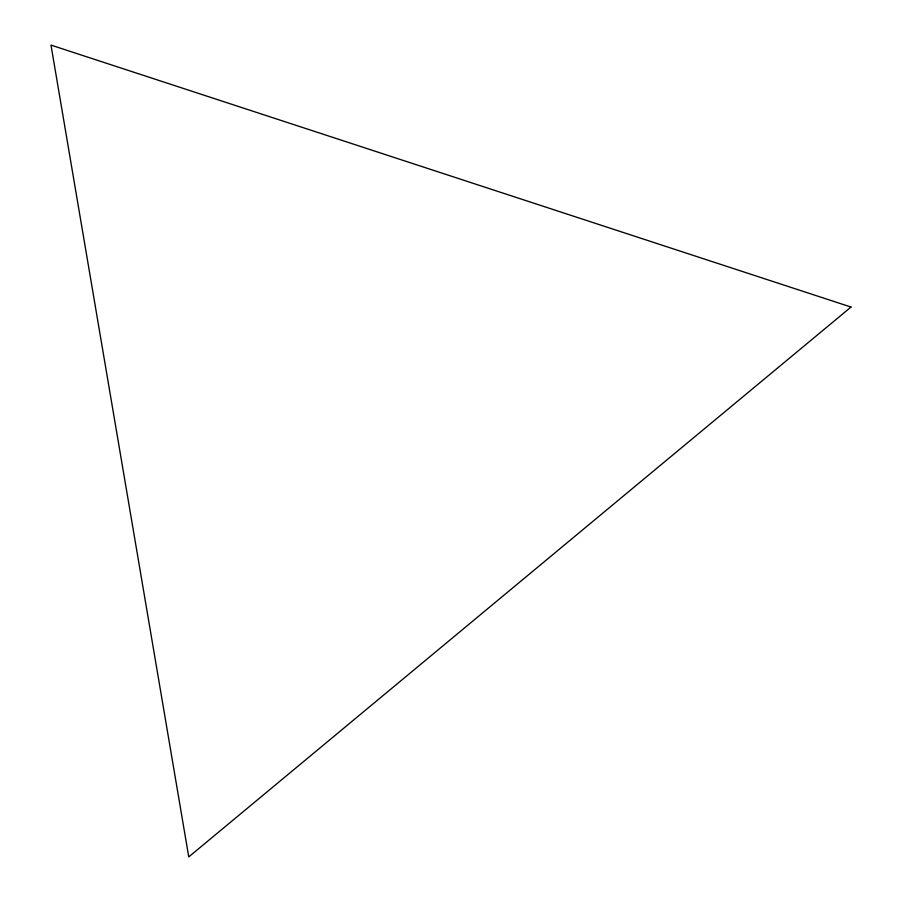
<?xml version="1.0" encoding="UTF-8"?>
<svg xmlns="http://www.w3.org/2000/svg" width="902" height="902" viewBox="0 0 902 902"><rect width="100%" height="100%" fill="white"/><g stroke="black" fill="none" stroke-linecap="round" stroke-linejoin="round"><path stroke-width="1.35" d="M851.014 307.052L188.755 856.9L50.986 45.1L851.014 307.052"/></g></svg>
